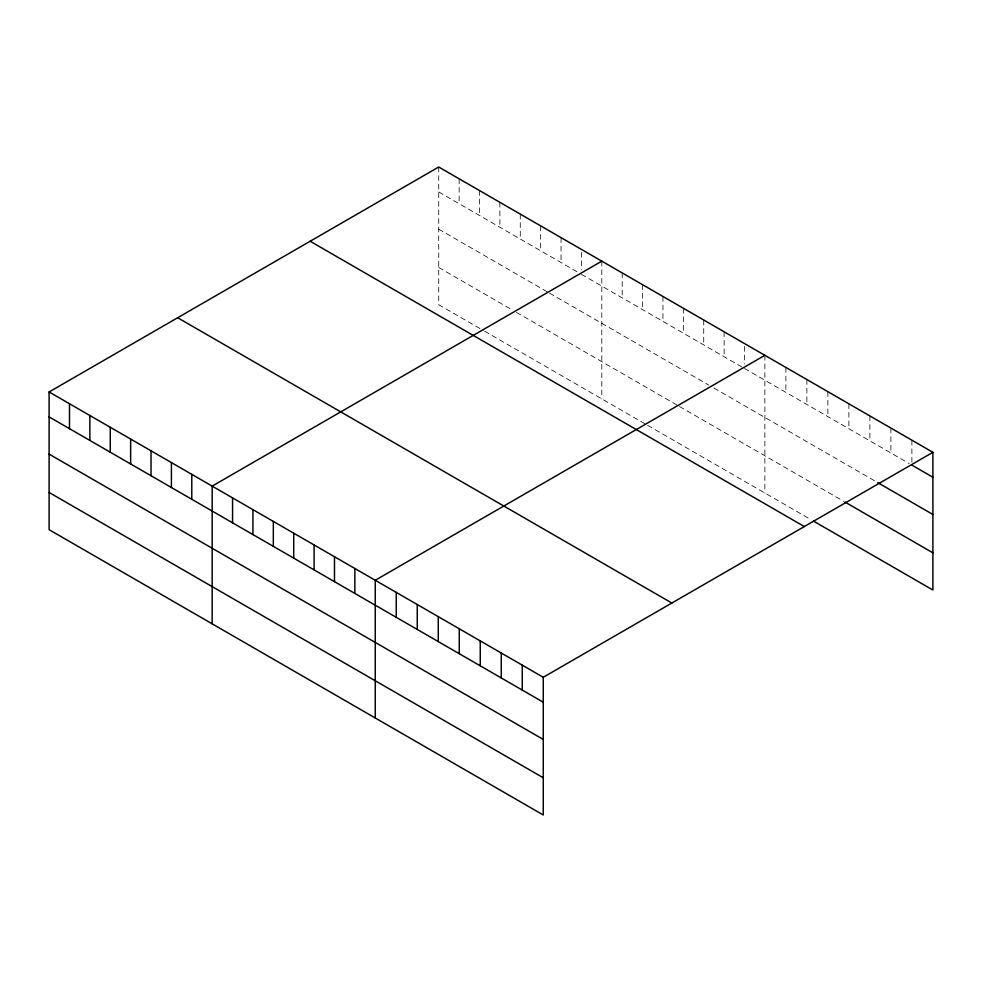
<?xml version="1.0" encoding="UTF-8"?>
<svg xmlns="http://www.w3.org/2000/svg" width="982" height="982" viewBox="0 0 982 982"><rect width="100%" height="100%" fill="white"/><g stroke="black" fill="none" stroke-linecap="round" stroke-linejoin="round"><path stroke-width="0.74" stroke-dasharray="4.91 3.68" d="M438.733 167.014L438.733 304.727L483.328 330.468M438.733 191.944L578.877 272.849M581.43 274.322L741.95 366.998M744.503 368.471L909.271 463.602M438.733 229.162L548.3 292.415M549.576 293.152L708.832 385.104M713.926 388.037L876.46 481.88M438.733 267.509L511.352 309.44M516.446 312.374L678.255 405.787M679.519 406.523L843.636 501.274M484.605 331.204L646.402 424.629M647.678 425.353L810.825 519.552M911.897 440.194L911.897 462.191M890.895 428.066L890.895 452.997M869.892 415.938L869.892 440.869M848.89 403.811L848.89 428.741M827.887 391.695L827.887 416.613M806.885 379.568L806.885 404.498M785.882 367.44L785.882 392.37M764.88 355.312L764.88 493.025M744.503 346.474L744.503 364.077M724.115 331.781L724.115 356.712M703.726 320.009L703.726 344.94M683.349 308.238L683.349 333.168M662.96 296.466L662.96 321.396M642.584 284.706L642.584 309.625M622.195 272.935L622.195 297.865M601.806 261.163L601.806 398.876M581.43 252.325L581.43 269.927M561.041 237.632L561.041 262.55M540.652 225.86L540.652 250.791M520.276 214.088L520.276 239.019M499.887 202.317L499.887 227.247M479.498 190.557L479.498 215.475M459.122 178.785L459.122 203.716"/><path stroke-width="1.47" d="M49.1 391.965L543.267 677.273L543.267 814.986L49.1 529.679L49.1 391.965L438.733 167.014L932.9 452.321L932.9 590.035L813.452 521.074M601.806 261.163L212.173 486.115L212.173 623.828M764.88 355.312L375.247 580.264L375.247 717.977M543.267 677.273L932.9 452.321M911.897 465.124L932.9 477.252M877.773 482.641L932.9 514.47M844.95 502.035L932.9 552.817M310.152 241.253L804.319 526.548M177.681 317.738L671.848 603.034M49.1 416.896L543.267 702.204M49.1 454.114L543.267 739.421M49.1 492.461L543.267 777.769M522.264 665.145L522.264 690.076M501.262 653.018L501.262 677.948M480.259 640.89L480.259 665.821M459.257 628.775L459.257 653.693M438.254 616.647L438.254 641.577M417.252 604.519L417.252 629.45M396.249 592.392L396.249 617.322M354.858 568.504L354.858 593.423M334.481 556.733L334.481 581.663M314.093 544.961L314.093 569.891M293.716 533.189L293.716 558.12M273.327 521.43L273.327 546.348M252.939 509.658L252.939 534.589M232.562 497.886L232.562 522.817M191.785 474.355L191.785 499.273M171.408 462.583L171.408 487.514M151.019 450.812L151.019 475.742M130.643 439.04L130.643 463.97M110.254 427.268L110.254 452.199M89.865 415.509L89.865 440.439M69.489 403.737L69.489 428.668"/></g></svg>
